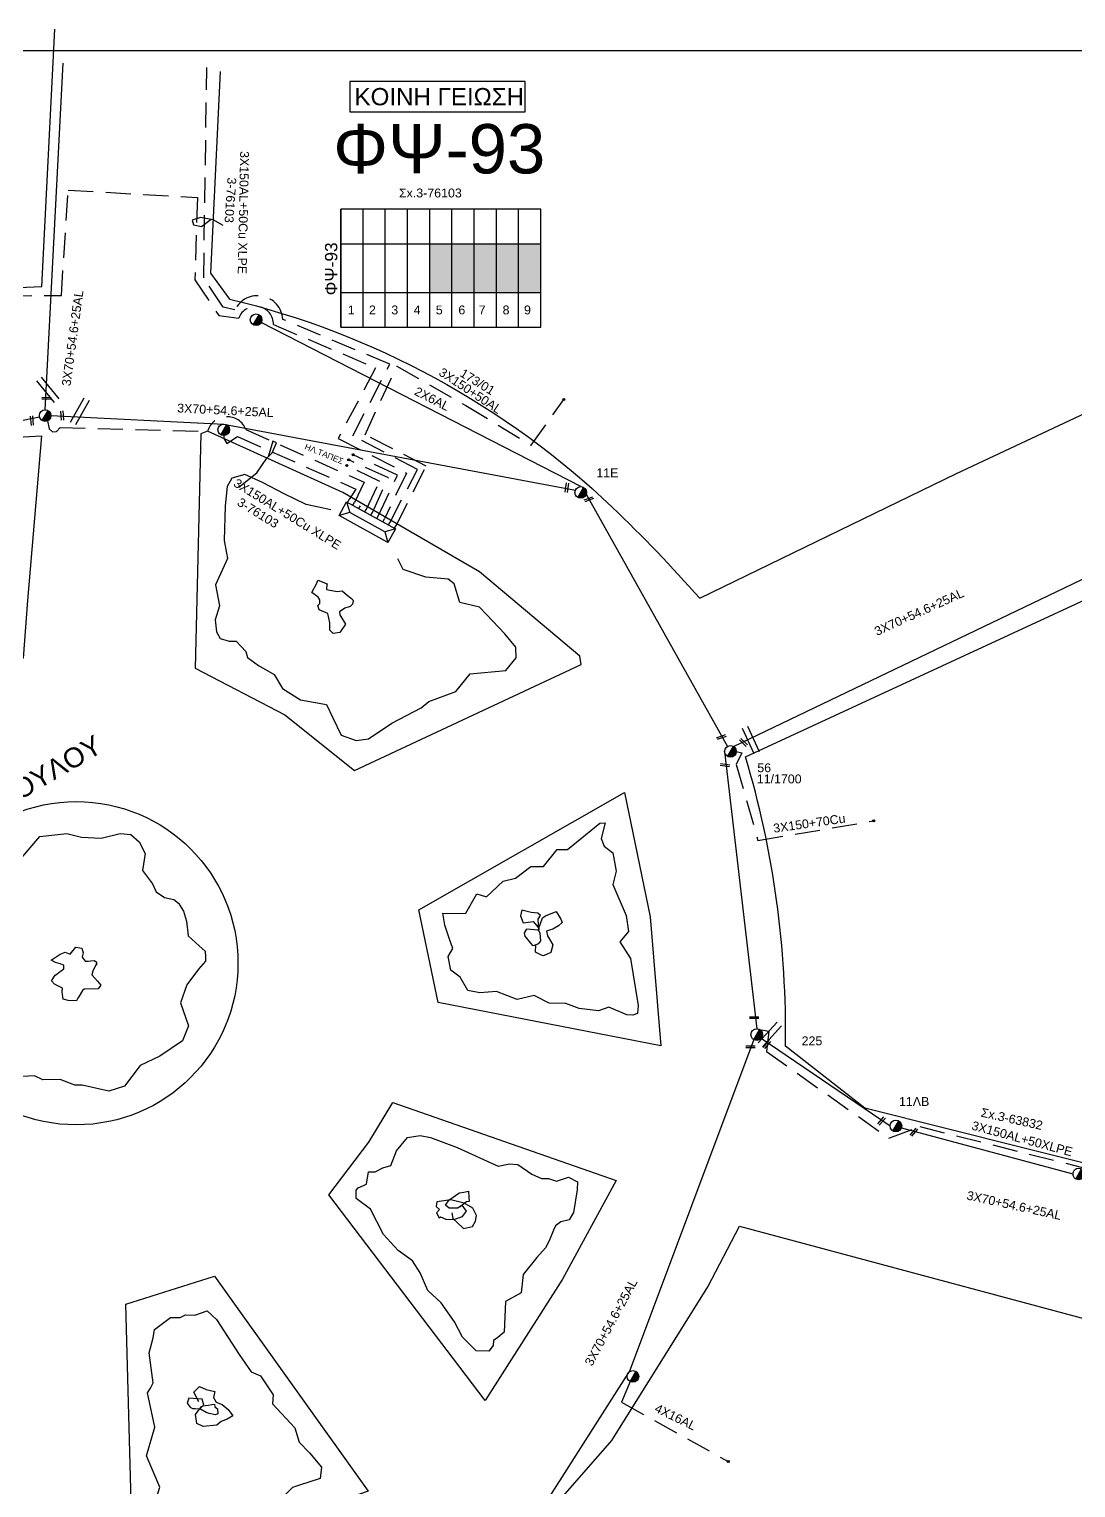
# Model space of a CAD drawing. Header units: millimetres. Extents: x 951 to 2109, y 727 to 2273.
# Drawn here: x 1439.3 to 1545.3, y 1089.5 to 1237.4 of the extents above; entities that cross this region are included whole.
import ezdxf
from ezdxf.enums import TextEntityAlignment as Align

# ---------------------------------------------------------------- set-up
doc = ezdxf.new("R2010")
doc.units = ezdxf.units.MM
doc.linetypes.add('DASHED', pattern=[19.05, 12.7, -6.35])
for name, color, linetype in [('Άγνωστα', 7, 'Continuous'), ('Ασφαλειοκιβώτια Χ.Τ 9 αναχωρήσεων', 7, 'Continuous'), ('Επιγραφές - Σχήματα', 7, 'Continuous'), ('Καλώδια ΧΤ   2x6AL', 7, 'DASHED'), ('Καλώδια ΧΤ   3x150+50AL', 7, 'DASHED'), ('Καλώδια ΧΤ   3x150AL+50XLPE', 7, 'DASHED'), ('Μηχανική τομή', 7, 'Continuous'), ('Στύλος ΦΜ', 7, 'Continuous'), ('Στύλος ΦΜ @ 1', 7, 'Continuous'), ('Συνδέσεις', 7, 'Continuous'), ('Συνεστραμμένα ΧΤ   3x70+54.6+25 AL', 7, 'SYN_LINE'), ('Τομή', 7, 'Continuous'), ('Υποσταθμός πόλεως', 7, 'Continuous'), ('Υπόβαθρο ΔΕΗ', 7, 'Continuous'), ('Υπόγεια καλώδια Παροχών ΧΤ   4x16AL', 7, 'DASHED')]:
    doc.layers.add(name, color=color, linetype=linetype)
doc.styles.get("Standard").update_dxf_attribs({"font": 'arial.ttf'})
doc.linetypes.add('SYN_LINE', pattern='A,0.5,-0.0001,["/\\/\\/\\/",Standard,S=0.1,R=0,X=0,Y=-0.05],-0.25', length=0.7501)

# ---------------------------------------------------------------- blocks, each defined once
blk = doc.blocks.new('ΥΠΑΡΧΩΝ ΤΣΙΜΕΝΤΕΝΙΟΣ ΣΤΥΛΟΣ')
at = {"layer": 'Στύλος ΦΜ'}
blk.add_hatch(color=7, dxfattribs=at).paths.add_polyline_path([(-1.29, -2.28, 0.574793), (2.62, 0, 0.268822), (1.3, 2.27)])
at = {"layer": 'Στύλος ΦΜ', "color": 7}
blk.add_line((-1.29, -2.28), (1.3, 2.27), dxfattribs=at)
blk.add_circle((0, 0), 2.62, dxfattribs=at)
at = {"layer": 'Στύλος ΦΜ', "flags": 4}
for tag, p in [('ΤΥΠΟΣ', (-4.91, 3.03)), ('ΑΡΙΘΜΟΣ', (-4.68, 8.05))]:
    blk.add_attdef(tag, p, '', height=4, dxfattribs=at)
blk = doc.blocks.new('ΑΣΦΑΛΕΙΟΚΙΒΩΤΙΟ ΥΠΟΣΤΑΘΜΟΥ 9 ΑΝΑΧΩΡΗΣΕΩΝ')
at = {"layer": 'Ασφαλειοκιβώτια Χ.Τ 9 αναχωρήσεων', "ltscale": 40}
for p, q in [((-23.8, 40.36), (24.02, 40.36)), ((-9.72, 40.36), (-9.72, -40.64)), ((9.94, 40.36), (9.94, -40.64)), ((-23.8, 31.36), (24.02, 31.36)), ((-23.8, 22.36), (24.02, 22.36)), ((-23.8, 13.36), (24.02, 13.36)), ((-23.8, 4.36), (24.02, 4.36)), ((-23.8, -4.64), (24.02, -4.64)), ((-23.8, -13.64), (24.02, -13.64)), ((-23.8, -22.64), (24.02, -22.64)), ((-23.8, -31.64), (24.02, -31.64))]:
    blk.add_line(p, q, dxfattribs=at)
at = {"layer": 'Ασφαλειοκιβώτια Χ.Τ 9 αναχωρήσεων'}
blk.add_lwpolyline([(-23.8, -40.64), (24.02, -40.64), (24.02, 40.36), (-23.8, 40.36)], close=True, dxfattribs=at)
for s, p in [('1', (-18.61, 37.57)), ('2', (-18.61, 29)), ('3', (-18.61, 19.93)), ('4', (-18.61, 10.91)), ('5', (-18.61, 1.89)), ('6', (-18.61, -7.24)), ('7', (-18.61, -15.48)), ('8', (-18.61, -25.17)), ('9', (-18.61, -33.86))]:
    blk.add_text(s, height=3.6, rotation=270, dxfattribs=at).set_placement(p)
at = {"layer": 'Ασφαλειοκιβώτια Χ.Τ 9 αναχωρήσεων', "ltscale": 40}
for tag, height, p in [('ΟΝΟΜΑ', 5, (-0.16, 44.31)), ('ΚΕΙΜΕΝΟ 1', 2, (17.06, 35.59)), ('ΚΕΙΜΕΝΟ 2', 2, (17.06, 26.88)), ('ΚΕΙΜΕΝΟ 3', 2, (17.06, 17.69)), ('ΚΕΙΜΕΝΟ 4', 2, (17.06, 8.71)), ('ΚΕΙΜΕΝΟ 5', 2, (17.06, -0.13)), ('ΚΕΙΜΕΝΟ 6', 2, (17.06, -9.05)), ('ΚΕΙΜΕΝΟ 7', 2, (17.06, -18.13)), ('ΚΕΙΜΕΝΟ 8', 2, (17.06, -26.85)), ('ΚΕΙΜΕΝΟ 9', 2, (17.06, -35.99)), ('ΣΧ', 2, (-0.1, -42.64))]:
    blk.add_attdef(tag, text='', height=height, dxfattribs=at).set_placement(p, align=Align.MIDDLE_CENTER)
blk = doc.blocks.new('ΥΠΟΣΤΑΘΜΟΣ ΠΟΛΕΩΣ 9 ΑΝΑΧΩΡΗΣΕΩΝ')
at = {"layer": 'Υποσταθμός πόλεως', "ltscale": 40}
for p, q in [((-9.63, -2.82), (-9.63, -4)), ((-7.12, -2.82), (-7.12, -4)), ((-4.84, -2.82), (-4.84, -4)), ((-2.36, -2.82), (-2.36, -4)), ((0.09, -2.82), (0.09, -4)), ((2.55, -2.82), (2.55, -4)), ((5.02, -2.82), (5.02, -4)), ((7.48, -2.82), (7.48, -4)), ((9.61, -2.82), (9.61, -4))]:
    blk.add_line(p, q, dxfattribs=at)
blk.add_lwpolyline([(-10.02, 2.82), (10.02, 2.82), (10.02, -2.82), (-10.02, -2.82)], close=True, dxfattribs=at)
for points in [[(-7.21, 0), (-10.02, 2.82)], [(-10.02, -2.82), (-7.21, 0)], [(-7.21, 0), (7.21, 0)], [(7.21, 0), (10.02, 2.82)], [(10.02, -2.82), (7.21, 0)]]:
    blk.add_lwpolyline(points, dxfattribs=at)
at = {"layer": 'Υποσταθμός πόλεως', "linetype": 'SYN_LINE', "ltscale": 40, "flags": 1}
for tag, p in [('ΜΕΤΑΣΧΗΜΑΤΙΣΜΟΣ', (10.79, 1.71)), ('ΙΣΧΥΣ', (10.77, -1.08)), ('ΑΡΙΘΜΟΣ', (10.89, -3.8))]:
    blk.add_attdef(tag, p, '', height=1.8, dxfattribs=at)
blk = doc.blocks.new('ΜΗΧΑΝΙΚΗ ΤΟΜΗ')
at = {"layer": 'Μηχανική τομή', "ltscale": 40}
for p, q in [((-1.89, 0.78), (1.89, 0.78)), ((1.89, 0), (-1.89, 0))]:
    blk.add_line(p, q, dxfattribs=at)
blk = doc.blocks.new('ΤΟΜΗ')
at = {"layer": 'Τομή', "ltscale": 40}
for p, q in [((-5.68, 0), (5.68, 0)), ((5.68, -2.33), (-5.68, -2.33))]:
    blk.add_line(p, q, dxfattribs=at)
blk = doc.blocks.new('_ΣΥΝΔΕΣΗ')
at = {"layer": 'Συνδέσεις', "linetype": 'SYN_LINE', "ltscale": 40}
blk.add_hatch(color=256, dxfattribs=at).paths.add_polyline_path([(0.5, -0.01, 1), (-0.5, -0.01, 1)])
at = {"layer": 'Συνδέσεις'}
blk.add_circle((0, -0.01), 0.5, dxfattribs=at)

msp = doc.modelspace()

# ---------------------------------------------------------------- hatches: boundary and pattern name
at = {"layer": 'Ασφαλειοκιβώτια Χ.Τ 9 αναχωρήσεων'}
for color, points in [(133, [(1479.849, 1215.624), (1479.849, 1210.711), (1482.099, 1210.711), (1482.099, 1215.624)]), (6, [(1482.099, 1215.624), (1482.099, 1210.711), (1484.349, 1210.711), (1484.349, 1215.624)]), (173, [(1484.349, 1215.624), (1484.349, 1210.711), (1486.599, 1210.711), (1486.599, 1215.624)]), (1, [(1486.599, 1215.624), (1486.599, 1210.711), (1488.849, 1210.711), (1488.849, 1215.624)])]:
    msp.add_hatch(color=color, dxfattribs=at).paths.add_polyline_path(points)
at = {"layer": 'Ασφαλειοκιβώτια Χ.Τ 9 αναχωρήσεων', "ltscale": 0.2}
msp.add_hatch(color=27, dxfattribs=at).paths.add_polyline_path([(1488.849, 1210.711), (1491.099, 1210.711), (1491.099, 1215.624), (1488.849, 1215.624)])

# ---------------------------------------------------------------- linework, layer by layer
at = {"layer": 'Άγνωστα', "color": 1, "linetype": 'DASHED', "ltscale": 0.2}
msp.add_lwpolyline([(1475.827, 1187.433), (1478.596, 1192.751), (1472.048, 1196.169), (1475.805, 1203.426), (1464.96, 1207.986, 0.7711235), (1460.107, 1208.943), (1458.901, 1209.216), (1456.943, 1212.196), (1457.26, 1233.507)], format="xyb", dxfattribs=at)
at = {"layer": 'Άγνωστα', "color": 173, "linetype": 'DASHED', "ltscale": 0.2}
msp.add_lwpolyline([(1426.582, 1208.937), (1426.734, 1207.938), (1432.81, 1209.596), (1436.98, 1210.366), (1442.52, 1210.417), (1443.22, 1221.08), (1456.303, 1220.342), (1456.061, 1212.005), (1458.47, 1208.367), (1460.496, 1208.114, -0.8448846), (1464.02, 1207.45), (1474.365, 1203.063), (1470.575, 1195.89), (1477.496, 1192.397), (1475.264, 1187.744)], format="xyb", dxfattribs=at)
at = {"layer": 'Άγνωστα', "color": 133, "linetype": 'DASHED', "ltscale": 0.2}
msp.add_lwpolyline([(1441.106, 1197.682), (1441.295, 1196.883), (1441.626, 1196.576), (1442.027, 1196.6), (1442.405, 1197.025), (1457.34, 1196.637, -0.7175404), (1461.228, 1196.804), (1473.222, 1191.468), (1473.222, 1191.468), (1472.216, 1189.422)], format="xyb", dxfattribs=at)
at = {"layer": 'Άγνωστα', "color": 6, "linetype": 'DASHED', "ltscale": 0.2}
for points in [[(1458.975, 1196.194), (1458.979, 1195.893), (1459.274, 1195.384), (1460.362, 1196.094), (1472.355, 1190.778), (1471.689, 1189.712)], [(1510.914, 1164.172), (1511.462, 1164.034), (1510.91, 1162.856), (1513.111, 1155.145), (1524.842, 1157.131)]]:
    msp.add_lwpolyline(points, dxfattribs=at)
at = {"layer": 'Άγνωστα', "linetype": 'DASHED', "ltscale": 0.2}
for points in [[(1474.044, 1188.415), (1475.668, 1191.917), (1471.645, 1193.734)], [(1474.649, 1188.082), (1476.579, 1192.201), (1472.092, 1194.251)], [(1473.435, 1188.751), (1474.781, 1191.546), (1471.449, 1193.169)]]:
    msp.add_lwpolyline(points, dxfattribs=at)
at = {"layer": 'Επιγραφές - Σχήματα'}
msp.add_lwpolyline([(951.117, 1235.249), (1948.962, 1235.249), (1948.962, 730.759), (951.117, 730.759)], close=True, dxfattribs=at)
at = {"layer": 'Επιγραφές - Σχήματα', "color": 190}
msp.add_lwpolyline([(1471.75, 1229.027), (1489.506, 1229.027), (1489.506, 1232.114), (1471.75, 1232.114)], close=True, dxfattribs=at)
at = {"layer": 'Επιγραφές - Σχήματα'}
for points in [[(1458.902, 1217.488), (1457.902, 1218.089), (1456.617, 1218.326), (1455.779, 1218.047), (1455.9, 1217.561), (1456.727, 1217.391), (1457.688, 1218.128)], [(1460.514, 1190.958), (1462.327, 1192.415), (1463.342, 1193.914), (1463.896, 1194.447), (1464.333, 1195.454), (1463.958, 1195.617), (1463.484, 1194.051)]]:
    msp.add_lwpolyline(points, dxfattribs=at)
at = {"layer": 'Καλώδια ΧΤ   2x6AL', "color": 6, "linetype": 'Continuous'}
msp.add_lwpolyline([(1495.152, 1191.019), (1462.78, 1207.676)], dxfattribs=at)
at = {"layer": 'Καλώδια ΧΤ   3x150+50AL', "color": 27, "ltscale": 0.2}
msp.add_lwpolyline([(1476.447, 1187.092), (1479.5, 1193.105), (1473.297, 1196.286), (1476.512, 1203.248), (1483.522, 1199.239), (1490.12, 1195.221), (1493.436, 1199.853)], dxfattribs=at)
at = {"layer": 'Καλώδια ΧΤ   3x150AL+50XLPE', "color": 1, "ltscale": 0.2}
msp.add_lwpolyline([(1513.28, 1135.972), (1514.22, 1135.806), (1513.968, 1133.748), (1526.367, 1124.963), (1529.526, 1126.135), (1557.741, 1119.024), (1564.986, 1116.872), (1571.225, 1115.045, -0.8319875), (1573.751, 1114.36), (1583.148, 1112.099), (1593.902, 1109.541, -0.8064772), (1596.372, 1109.172), (1599.385, 1108.431, 0.5094727), (1601.287, 1107.155), (1599.984, 1094.369, -0.4020105), (1605.734, 1090.347), (1604.256, 1082.25, -0.8853892), (1603.455, 1080.104), (1592.717, 1057.031), (1602.533, 1051.611), (1602.693, 1051.211)], format="xyb", dxfattribs=at)
at = {"layer": 'Συνεστραμμένα ΧΤ   3x70+54.6+25 AL', "color": 1, "ltscale": 20}
msp.add_lwpolyline([(1440.88, 1198.815), (1442.694, 1233.956)], dxfattribs=at)
at = {"layer": 'Συνεστραμμένα ΧΤ   3x70+54.6+25 AL', "color": 133, "ltscale": 20}
for points in [[(1400.577, 1190.059), (1440.303, 1198.109)], [(1513.444, 1135.089), (1526.496, 1126.192)], [(1527.64, 1125.997), (1545.025, 1121.328)]]:
    msp.add_lwpolyline(points, dxfattribs=at)
at = {"layer": 'Συνεστραμμένα ΧΤ   3x70+54.6+25 AL', "color": 6, "ltscale": 20}
for points in [[(1441.469, 1198.226), (1458.975, 1197.371)], [(1458.975, 1197.371), (1494.606, 1190.65)], [(1495.713, 1190.251), (1510.037, 1164.685)], [(1509.736, 1164.172), (1512.987, 1136.05)], [(1512.697, 1134.949), (1500.048, 1101.234)], [(1500.005, 1101.191), (1491.513, 1087.878)]]:
    msp.add_lwpolyline(points, dxfattribs=at)
at = {"layer": 'Συνεστραμμένα ΧΤ   3x70+54.6+25 AL', "color": 5, "ltscale": 20}
msp.add_lwpolyline([(1510.618, 1164.683), (1556.519, 1186.663)], dxfattribs=at)
at = {"layer": 'Υπόβαθρο ΔΕΗ'}
for points in [[(1420.654, 1231.544), (1428.211, 1209.003, -0.0878843), (1440.551, 1211.311), (1441.854, 1237.408)], [(1458.615, 1233.127), (1457.644, 1212.651), (1459.567, 1210.043, -0.1327922), (1498.362, 1188.915, -0.0215408), (1507.206, 1179.702), (1533.215, 1192.36), (1585.579, 1216.91, 0.4897762), (1589.727, 1224.358), (1585.449, 1232.908)], [(1511.854, 1163.609), (1547.617, 1180.202), (1595.018, 1202.58, -0.5268815), (1598.451, 1201.143), (1604.202, 1188.043), (1608.627, 1171.878), (1609.976, 1163.045), (1610.794, 1155.398), (1611.228, 1142.625), (1610.071, 1129.616), (1608.386, 1118.483), (1607.086, 1112.279)], [(1607.086, 1112.279, -0.3986382), (1602.863, 1108.083), (1587.116, 1112.072), (1569.551, 1116.578), (1540.231, 1123.926), (1523.94, 1127.986), (1515.901, 1134.294, 0.0762046), (1511.854, 1163.609, -5.2275409)]]:
    msp.add_lwpolyline(points, format="xyb", dxfattribs=at)
for points in [[(1456.645, 1196.379), (1456.09, 1172.626), (1465.166, 1167.897), (1472.227, 1162.243), (1495.2, 1172.971), (1495.059, 1173.815), (1484.891, 1182.398), (1471.05, 1190.418), (1457.34, 1196.637), (1456.645, 1196.379)], [(1420.132, 1191.75), (1429.328, 1194.701), (1435.57, 1195.908), (1440.504, 1196.176), (1439.094, 1179.492), (1438.659, 1173.635), (1431.846, 1171.59), (1419.584, 1190.785), (1419.613, 1191.554), (1420.132, 1191.75)], [(1469.819, 1188.675), (1467.329, 1189.221), (1465.095, 1190.277), (1462.895, 1191.436), (1461.122, 1192.237), (1459.787, 1191.879), (1459.327, 1191.027), (1459.105, 1189.067), (1459.019, 1185.551), (1459.241, 1184.29), (1459.343, 1183.727), (1458.132, 1181.06), (1458.542, 1178.947), (1458.115, 1177.516), (1458.259, 1176.291), (1458.614, 1175.636), (1459.542, 1175.364), (1460.251, 1175.336), (1461.206, 1174.3), (1461.37, 1173.701), (1462.489, 1172.883), (1464.071, 1171.983), (1464.917, 1170.538), (1466.745, 1169.42), (1469.392, 1168.93), (1470.024, 1167.587), (1470.87, 1165.815), (1472.398, 1165.269), (1473.653, 1165.433), (1476, 1167.041), (1478.974, 1168.595), (1479.765, 1169.25), (1482.499, 1170.238), (1483.946, 1172.038), (1487.547, 1172.392), (1488.615, 1173.656), (1488.588, 1174.747), (1487.469, 1176.11), (1485.614, 1178.073), (1484.877, 1178.809), (1482.885, 1179.272), (1482.34, 1181.181), (1481.712, 1181.644), (1479.447, 1181.835), (1477.155, 1182.626), (1476.609, 1183.716)], [(1468.513, 1181.544), (1469.466, 1181.159), (1469.424, 1181.057), (1469.39, 1180.575), (1470.459, 1180.388), (1470.991, 1180.453), (1471.493, 1180.029), (1471.914, 1179.674), (1471.914, 1179.674), (1472.071, 1179.541), (1472.104, 1179.433), (1472.023, 1179.101), (1471.788, 1178.88), (1471.242, 1178.689), (1470.69, 1178.313), (1470.756, 1178.011), (1471.315, 1177.071), (1470.746, 1176.224), (1470.746, 1176.224), (1470.071, 1176.119), (1470.071, 1176.119), (1469.727, 1176.476), (1469.727, 1177.203), (1469.528, 1178.169), (1468.641, 1178.513), (1468.522, 1178.963), (1468.707, 1179.188), (1468.707, 1179.545), (1468.535, 1179.81), (1467.9, 1180.273), (1468.401, 1181.236), (1468.513, 1181.544)], [(1478.743, 1148.098), (1499.574, 1160.006), (1502.188, 1147.408), (1503.284, 1134.329), (1480.72, 1138.71), (1478.743, 1148.098)], [(1481.46, 1147.724), (1483.508, 1147.757), (1484.631, 1149.721), (1485.606, 1149.424), (1487.294, 1151.015), (1488.532, 1151.312), (1490.085, 1152.517), (1491.39, 1152.517), (1492.76, 1154.233), (1493.805, 1154.223), (1497.092, 1156.913), (1497.62, 1156.93), (1497.224, 1155.345), (1497.521, 1154.553), (1498.396, 1153.893), (1498.729, 1152.038), (1498.415, 1150.684), (1499.753, 1147.549), (1499.986, 1145.905), (1499.111, 1144.882), (1500.201, 1143.182), (1500.977, 1138.421), (1500.911, 1137.613), (1500.432, 1137.431), (1499.821, 1137.448), (1498.004, 1138.256), (1496.964, 1137.877), (1494.998, 1138.091), (1493.644, 1138.619), (1491.959, 1138.652), (1490.44, 1139.428), (1488.722, 1139.015), (1486.6, 1139.841), (1484.916, 1139.692), (1483.726, 1139.94), (1482.934, 1141.293), (1481.992, 1141.986), (1481.711, 1143.389), (1482.207, 1144.198), (1481.826, 1145.243), (1481.38, 1146.547), (1481.182, 1147.768), (1481.46, 1147.724)], [(1438.556, 1153.434), (1440.328, 1155.544)], [(1440.328, 1155.544), (1443.06, 1155.857), (1444.554, 1155.48), (1446.563, 1155.372), (1448.479, 1155.837), (1449.559, 1155.739), (1450.402, 1154.995), (1451.007, 1153.808), (1450.747, 1152.11), (1451.752, 1150.753), (1452.118, 1149.951), (1452.966, 1149.352), (1453.909, 1149.171), (1454.405, 1148.771), (1454.882, 1147.967), (1455.187, 1146.977), (1455.387, 1145.473), (1456.476, 1144.457), (1457.096, 1143.924), (1457.115, 1143.334), (1457.134, 1142.915), (1456.409, 1142.083), (1455.228, 1140.522), (1454.601, 1138.678), (1455.394, 1136.34), (1454.788, 1134.817), (1452.516, 1133.258), (1450.504, 1132.316), (1448.921, 1130.218), (1447.334, 1129.71), (1444.613, 1130.348), (1443.88, 1130.333), (1442.406, 1130.912), (1440.633, 1130.883), (1439.799, 1131.265), (1438.576, 1131.2)], [(1490.873, 1145.981), (1490.901, 1146.09), (1490.833, 1147.161), (1491.077, 1147.541), (1490.792, 1147.785), (1490.141, 1147.839), (1489.191, 1148.069), (1489.055, 1147.506), (1489.313, 1146.795), (1490.1, 1146.89), (1490.344, 1146.944), (1490.344, 1146.944), (1490.889, 1146.267), (1490.901, 1146.09), (1490.887, 1146.035), (1489.639, 1146.144), (1489.435, 1145.791), (1489.476, 1145.452), (1490.236, 1144.53), (1490.385, 1144.503), (1490.819, 1144.652), (1490.996, 1144.829), (1491.118, 1144.951), (1491.036, 1145.737), (1490.887, 1146.035), (1490.895, 1146.178), (1490.889, 1146.267), (1491.294, 1147.31), (1491.565, 1147.513), (1492.651, 1147.934), (1493.044, 1147.324), (1493.125, 1147.147), (1493.28, 1146.813), (1492.895, 1146.483), (1492.488, 1146.252), (1492.325, 1146.16), (1491.891, 1146.022), (1491.675, 1145.953), (1491.675, 1145.953), (1491.782, 1145.466), (1491.877, 1145.303), (1492.311, 1144.558), (1492.121, 1143.798), (1491.389, 1143.459), (1491.253, 1143.473), (1490.561, 1143.825), (1490.561, 1143.825), (1490.602, 1144.578)], [(1443.427, 1143.6), (1443.981, 1144.329), (1444.58, 1144.213), (1444.58, 1144.213), (1444.725, 1143.746), (1444.652, 1143.483), (1444.623, 1143.294), (1444.623, 1143.294), (1444.93, 1142.9), (1445.222, 1142.914), (1445.5, 1142.928), (1445.864, 1142.987), (1446.083, 1142.812), (1446.083, 1142.812), (1446.083, 1142.507), (1446.083, 1142.66), (1445.718, 1141.879), (1445.601, 1141.514), (1446.185, 1140.887), (1446.185, 1140.887), (1446.521, 1140.478), (1446.521, 1140.478), (1446.243, 1140.114), (1446.243, 1140.114), (1444.817, 1140.069), (1444.668, 1139.943), (1444.311, 1139.356), (1444.196, 1139.149), (1444.054, 1138.895), (1443.195, 1138.908), (1442.689, 1139.046), (1442.597, 1139.793), (1442.643, 1140.184), (1441.826, 1140.564), (1441.826, 1140.564), (1441.527, 1140.909), (1441.895, 1141.472), (1442.056, 1141.587), (1442.286, 1141.794), (1442.413, 1141.863), (1442.781, 1142.128), (1442.781, 1142.507), (1442.401, 1142.645), (1442.401, 1142.645), (1441.93, 1142.76), (1441.93, 1142.76), (1441.481, 1142.99), (1442.393, 1143.615), (1442.91, 1143.824), (1443.427, 1143.6)], [(1469.614, 1119.222), (1473.668, 1124.552), (1476.113, 1128.582), (1498.745, 1120.673), (1493.305, 1110.672), (1485.459, 1098.368), (1469.614, 1119.222)], [(1472.606, 1119.906), (1473.442, 1120.281), (1473.63, 1121.534), (1474.336, 1121.534), (1475.114, 1121.966), (1475.921, 1122.182), (1476.484, 1123.665), (1477.596, 1125.011), (1478.893, 1125.241), (1479.917, 1125.04), (1482.626, 1124.003), (1486.799, 1122.113), (1487.937, 1122.357), (1488.788, 1122.271), (1490.2, 1121.321), (1491.17, 1120.861), (1491.898, 1120.881), (1492.706, 1120.589), (1493.919, 1121.003), (1494.838, 1120.518), (1494.799, 1119.716), (1494.435, 1117.435), (1493.991, 1116.672), (1493.132, 1116.46), (1492.607, 1116.056), (1492.405, 1115.642), (1491.94, 1114.541), (1491.576, 1113.83), (1490.696, 1112.86), (1489.334, 1111.134), (1489.121, 1109.278), (1487.533, 1108.406), (1487.379, 1105.297), (1486.74, 1104.737), (1486.312, 1104.436), (1486.278, 1103.935), (1485.84, 1103.362), (1484.552, 1103.397), (1483.18, 1104.764), (1482.362, 1106.318), (1481.023, 1108.264), (1479.669, 1109.506), (1478.866, 1111.292), (1478.093, 1112.506), (1476.667, 1113.573), (1475.175, 1115.201), (1473.848, 1117.761), (1472.411, 1118.838), (1472.384, 1119.679), (1472.606, 1119.906)], [(1482.079, 1117.395), (1482.202, 1116.81), (1483.173, 1115.9), (1483.272, 1115.808), (1484.191, 1115.993), (1484.484, 1116.548), (1484.592, 1117.118), (1484.207, 1117.858), (1483.328, 1118.351), (1483.328, 1118.351), (1481.986, 1118.721), (1480.583, 1118.489), (1480.49, 1118.043), (1480.845, 1117.734), (1480.53, 1117.372), (1480.53, 1117.372), (1480.799, 1116.887), (1480.938, 1116.964), (1481.493, 1116.733), (1482.308, 1116.711), (1483.158, 1117.01), (1483.59, 1117.565), (1483.59, 1117.565), (1483.127, 1118.166), (1482.709, 1117.844), (1481.832, 1117.873), (1481.462, 1118.166), (1481.462, 1118.166), (1481.804, 1118.691), (1482.233, 1118.983), (1482.713, 1119.309), (1482.858, 1119.408), (1483.312, 1119.491), (1483.773, 1119.576), (1483.806, 1118.983), (1483.806, 1118.983), (1483.831, 1118.525), (1483.589, 1118.512), (1483.127, 1118.166), (1483.127, 1118.166), (1482.918, 1118.005)], [(1449.064, 1108.128), (1458.023, 1110.962), (1473.607, 1089.16), (1465.537, 1086.367), (1455.677, 1084.207), (1449.735, 1083.128), (1449.064, 1108.128)], [(1451.95, 1105.546), (1453.596, 1106.785), (1454.55, 1106.773), (1455.098, 1107.047), (1456.052, 1107.011), (1457.281, 1107.44), (1458.246, 1106.582), (1460.529, 1103.027), (1461.769, 1101.252), (1462.699, 1100.847), (1463.989, 1098.922), (1463.929, 1098.016), (1466.17, 1095.571), (1466.628, 1094.142), (1467.677, 1093.055), (1468.879, 1091.606), (1468.745, 1090.444), (1466.551, 1089.738), (1465.959, 1089.542), (1464.833, 1088.418)], [(1452.1, 1088.295), (1452.5, 1089.573), (1451.163, 1092.748), (1451.984, 1095.645), (1451.239, 1099.125), (1451.563, 1099.602), (1451.811, 1100.155), (1451.41, 1103.175), (1451.811, 1104.7), (1451.95, 1105.546)], [(1456.445, 1098.224), (1455.933, 1099.208), (1456.504, 1099.778), (1456.504, 1099.778), (1457.193, 1099.483), (1458.078, 1099.286), (1457.941, 1098.666), (1458.216, 1098.204), (1458.807, 1097.949), (1458.807, 1097.949), (1459.436, 1097.437), (1459.889, 1096.808), (1459.889, 1096.808), (1459.318, 1096.454), (1458.708, 1096.237), (1458.263, 1095.839), (1458.263, 1095.839), (1456.898, 1095.726), (1456.248, 1096.04), (1456.11, 1096.945), (1456.386, 1097.299), (1456.551, 1097.512), (1456.728, 1097.739), (1456.957, 1097.89), (1456.799, 1098.48), (1455.441, 1098.598), (1455.441, 1098.598), (1455.264, 1098.086), (1455.264, 1098.086), (1455.559, 1097.693), (1455.559, 1097.693), (1455.795, 1097.555), (1456.091, 1097.535), (1456.551, 1097.512), (1456.551, 1097.512), (1456.64, 1097.626), (1456.842, 1097.814), (1457.39, 1097.89), (1457.776, 1097.943), (1458.036, 1097.978), (1458.072, 1097.718), (1458.354, 1097.516), (1458.374, 1097.004), (1458.137, 1096.906), (1458.137, 1096.906), (1457.508, 1097.044), (1457.193, 1097.142), (1456.551, 1097.512), (1456.64, 1097.626)]]:
    msp.add_lwpolyline(points, dxfattribs=at)
msp.add_lwpolyline([(1576.562, 1038.412), (1569.403, 1029.47), (1552.439, 1013.145, -0.3963728), (1546.101, 1014.419), (1528.829, 1038.412), (1492.885, 1088.121), (1498.296, 1094.309), (1508.029, 1109.897), (1511.229, 1116.025), (1557.063, 1103.748), (1601.859, 1091.683, -0.3410076), (1603.169, 1087.394), (1600.47, 1079.012), (1596.643, 1070.002), (1592.891, 1062.803), (1587.229, 1053.32), (1583.941, 1048.293)], format="xyb", close=True, dxfattribs=at)
msp.add_circle((1444.031, 1142.696), 16.389, dxfattribs=at)
at = {"layer": 'Υπόγεια καλώδια Παροχών ΧΤ   4x16AL', "color": 6, "ltscale": 0.2}
msp.add_lwpolyline([(1500.154, 1100.286), (1499.294, 1098.173), (1510.096, 1092.172)], dxfattribs=at)

# ---------------------------------------------------------------- block references
at = {"layer": 'Ασφαλειοκιβώτια Χ.Τ 9 αναχωρήσεων', "xscale": 0.25, "yscale": 0.25, "zscale": 0.25, "rotation": 90}
msp.add_blockref('ΑΣΦΑΛΕΙΟΚΙΒΩΤΙΟ ΥΠΟΣΤΑΘΜΟΥ 9 ΑΝΑΧΩΡΗΣΕΩΝ', (1480.94, 1213.14), dxfattribs=at).add_auto_attribs({'ΟΝΟΜΑ': 'ΦΨ-93'})
at = {"layer": 'Μηχανική τομή'}
for p, xscale, yscale, zscale, rotation in [((1441.009, 1199.87), 0.2500000000000226, 0.2500000000000226, 0.2500000000000226, 358.8266201002128), ((1439.443, 1197.7), 0.2499999999999786, 0.2499999999999786, 0.2499999999999786, 274.5775041178363), ((1442.507, 1198.22), 0.2499999999999786, 0.2499999999999786, 0.2499999999999786, 274.5775041178363), ((1493.644, 1190.94), 0.2499999999998961, 0.2499999999998961, 0.2499999999998961, 261.1167239895974), ((1495.927, 1189.836), 0.2499999999999136, 0.2499999999999136, 0.2499999999999136, 200.5058686864267), ((1509.362, 1165.714), 0.2499999999999136, 0.2499999999999136, 0.2499999999999136, 200.5058686864267), ((1511.565, 1165.016), 0.2499999999999794, 0.2499999999999794, 0.2499999999999794, 315.6542600846192), ((1509.778, 1162.871), 0.2499999999999186, 0.2499999999999186, 0.2499999999999186, 172.0148102887091), ((1514.083, 1134.396), 0.2499999999999877, 0.2499999999999877, 0.2499999999999877, 49.06169153471396), ((1525.714, 1126.626), 0.2499999999999877, 0.2499999999999877, 0.2499999999999877, 49.06169153471396), ((1528.976, 1125.502), 0.2499999999999877, 0.2499999999999877, 0.2499999999999877, 49.06169153471396)]:
    msp.add_blockref('ΜΗΧΑΝΙΚΗ ΤΟΜΗ', p, dxfattribs=dict(at, xscale=xscale, yscale=yscale, zscale=zscale, rotation=rotation))
at = {"layer": 'Μηχανική τομή', "xscale": 0.25, "yscale": 0.25, "zscale": 0.25}
for p in [(1512.74, 1137.077), (1512.363, 1134.122)]:
    msp.add_blockref('ΜΗΧΑΝΙΚΗ ΤΟΜΗ', p, dxfattribs=at)
at = {"layer": 'Στύλος ΦΜ @ 1', "ltscale": 40, "xscale": 0.2249999999999091, "yscale": 0.2249999999999091, "zscale": 0.2249999999999091}
for p in [(1462.257, 1207.945), (1440.88, 1198.226), (1458.975, 1196.783), (1545.614, 1121.328), (1500.444, 1100.798)]:
    msp.add_blockref('ΥΠΑΡΧΩΝ ΤΣΙΜΕΝΤΕΝΙΟΣ ΣΤΥΛΟΣ', p, dxfattribs=at)
at = {"layer": 'Στύλος ΦΜ @ 1', "ltscale": 40}
ref = msp.add_blockref('ΥΠΑΡΧΩΝ ΤΣΙΜΕΝΤΕΝΙΟΣ ΣΤΥΛΟΣ', (1495.152, 1190.43), dxfattribs=dict(at, xscale=0.2249999999999091, yscale=0.2249999999999091, zscale=0.2249999999999091))
ref.add_attrib('ΤΥΠΟΣ', '11E', (1496.731, 1191.972), dxfattribs={"layer": 'Στύλος ΦΜ', "height": 0.9, "flags": 4})
ref = msp.add_blockref('ΥΠΑΡΧΩΝ ΤΣΙΜΕΝΤΕΝΙΟΣ ΣΤΥΛΟΣ', (1510.325, 1164.172), dxfattribs=dict(at, xscale=0.2249999999999091, yscale=0.2249999999999091, zscale=0.2249999999999091))
ref.add_attrib('ΤΥΠΟΣ', '11/1700', (1512.989, 1160.935), dxfattribs={"layer": 'Στύλος ΦΜ', "height": 0.9, "flags": 4})
ref.add_attrib('ΑΡΙΘΜΟΣ', '56', (1513.043, 1162.066), dxfattribs={"layer": 'Στύλος ΦΜ', "height": 0.9, "flags": 4})
ref = msp.add_blockref('ΥΠΑΡΧΩΝ ΤΣΙΜΕΝΤΕΝΙΟΣ ΣΤΥΛΟΣ', (1512.987, 1135.461), dxfattribs=dict(at, xscale=0.2249999999999091, yscale=0.2249999999999091, zscale=0.2249999999999091))
ref.add_attrib('ΤΥΠΟΣ', '225', (1517.534, 1134.374), dxfattribs={"layer": 'Στύλος ΦΜ', "height": 0.9, "flags": 4})
ref = msp.add_blockref('ΥΠΑΡΧΩΝ ΤΣΙΜΕΝΤΕΝΙΟΣ ΣΤΥΛΟΣ', (1527.085, 1126.192), dxfattribs=dict(at, xscale=0.2249999999999091, yscale=0.2249999999999091, zscale=0.2249999999999091))
ref.add_attrib('ΤΥΠΟΣ', '11ΛB', (1527.398, 1128.224), dxfattribs={"layer": 'Στύλος ΦΜ', "height": 0.9, "flags": 4})
at = {"layer": 'Συνδέσεις', "xscale": 0.2249999999999091, "yscale": 0.2249999999999091, "zscale": 0.2249999999999091}
for p in [(1493.437, 1199.855), (1471.645, 1193.737), (1472.092, 1194.254), (1471.45, 1193.172), (1524.842, 1157.133), (1510.097, 1092.175)]:
    msp.add_blockref('_ΣΥΝΔΕΣΗ', p, dxfattribs=at)
at = {"layer": 'Τομή'}
for p, xscale, yscale, zscale, rotation in [((1441.379, 1201.015), 0.2499999999998896, 0.2499999999998896, 0.2499999999998896, 309.2371716786122), ((1444.136, 1198.796), 0.2499999999999873, 0.2499999999999873, 0.2499999999999873, 60.36096527274685), ((1512.651, 1165.45), 0.2499999999999395, 0.2499999999999395, 0.2499999999999395, 294.7457903203679), ((1514.099, 1135.672), 0.2500000000000139, 0.2500000000000139, 0.2500000000000139, 47.79148516508912)]:
    msp.add_blockref('ΤΟΜΗ', p, dxfattribs=dict(at, xscale=xscale, yscale=yscale, zscale=zscale, rotation=rotation))
at = {"layer": 'Υποσταθμός πόλεως', "xscale": 0.2823706488584887, "yscale": 0.2823706488584887, "zscale": 0.2823706488584887, "rotation": 151.1596714438929}
msp.add_blockref('ΥΠΟΣΤΑΘΜΟΣ ΠΟΛΕΩΣ 9 ΑΝΑΧΩΡΗΣΕΩΝ', (1473.521, 1187.413), dxfattribs=at)

# ---------------------------------------------------------------- texts
at = {"layer": 'Επιγραφές - Σχήματα', "color": 190, "insert": (1472.227, 1231.441), "char_height": 1.75, "width": 17.56555, "attachment_point": 1}
msp.add_mtext('KOINH ΓΕΙΩΣΗ', dxfattribs=at)
at = {"layer": 'Επιγραφές - Σχήματα', "color": 7, "insert": (1470.059, 1227.783), "char_height": 5, "width": 30.39881, "attachment_point": 1}
msp.add_mtext('ΦΨ-93', dxfattribs=at)
at = {"layer": 'Επιγραφές - Σχήματα', "color": 7}
for s, insert, char_height, width, attachment_point, rotation in [('3X150AL+50Cu XLPE', (1460.962, 1218.809), 0.9, 13.92422, 5, 268.87127), ('3-76103', (1459.652, 1220.069), 0.9, 13.92422, 5, 266.15946), ('173/01', (1484.69, 1201.644), 0.9, 13.92422, 5, 328.3154), ('ΗΛ.ΤΑΠΕΣ', (1469.146, 1194.336), 0.6, 13.92422, 5, 337.7728), ('3X150AL+50Cu XLPE', (1465.424, 1188.235), 0.9, 13.92422, 5, 328.3154), ('3-76103', (1462.449, 1188.357), 0.9, 13.92422, 5, 328.3154), ('ΔΡΟΣΟΠΟΥΛΟΥ', (1427.057, 1154.933), 2, 84.18588, 1, 30.3309), ('3X150+70Cu', (1514.601, 1156.809), 0.9, 84.18588, 1, 8.181), ('{\\C256;Σ}x.3-63832', (1538.838, 1126.903), 0.9, 13.92422, 5, 347.52191)]:
    msp.add_mtext(s, dxfattribs=dict(at, insert=insert, char_height=char_height, width=width, attachment_point=attachment_point, rotation=rotation))
at = {"layer": 'Επιγραφές - Σχήματα', "insert": (1476.728, 1221.247), "char_height": 0.9, "width": 10.34457, "attachment_point": 1}
msp.add_mtext('{\\fArial|b0|i0|c161|p34;Σ}x.3-76103', dxfattribs=at)
at = {"layer": 'Καλώδια ΧΤ   2x6AL', "color": 7, "insert": (1478.61, 1201.187), "char_height": 0.9, "width": 84.18588, "attachment_point": 1, "rotation": 333.0918}
msp.add_mtext('2X6AL', dxfattribs=at)
at = {"layer": 'Καλώδια ΧΤ   3x150+50AL', "color": 7, "insert": (1481.181, 1203.142), "char_height": 0.9, "width": 84.18588, "attachment_point": 1, "rotation": 326.41153}
msp.add_mtext('3X150+50AL', dxfattribs=at)
at = {"layer": 'Καλώδια ΧΤ   3x150AL+50XLPE', "color": 7, "insert": (1539.886, 1124.904), "char_height": 0.9, "width": 13.92422, "attachment_point": 5, "rotation": 344.87423}
msp.add_mtext('3X150AL+50XLPE', dxfattribs=at)
at = {"layer": 'Συνεστραμμένα ΧΤ   3x70+54.6+25 AL', "color": 7, "char_height": 0.9, "width": 84.18588, "attachment_point": 1}
for insert, rotation in [((1442.548, 1201.294), 82.21561), ((1454.284, 1199.452), 357.14681), ((1524.8, 1176.701), 24.30676), ((1534.39, 1119.63), 347.62893), ((1495.502, 1102.2), 61.68744)]:
    msp.add_mtext('3X70+54.6+25AL', dxfattribs=dict(at, insert=insert, rotation=rotation))
at = {"layer": 'Υπόγεια καλώδια Παροχών ΧΤ   4x16AL', "color": 7, "insert": (1502.949, 1098.068), "char_height": 0.9, "width": 84.18588, "attachment_point": 1, "rotation": 333.94372}
msp.add_mtext('4X16AL', dxfattribs=at)

doc.saveas('drawing.dxf')
